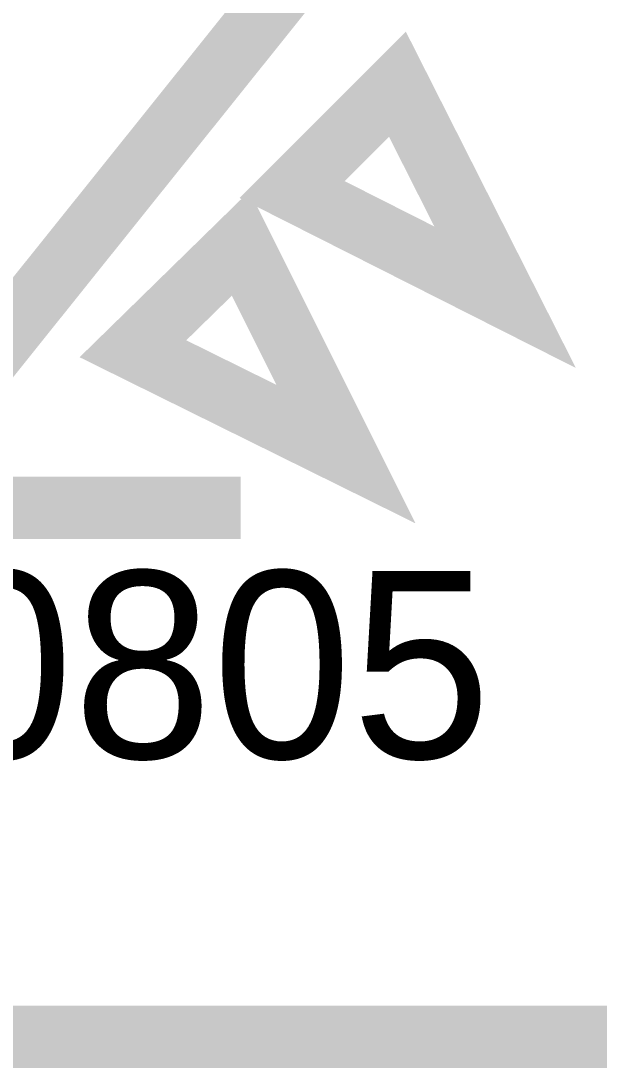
# Model space of a CAD drawing. Header units: inches. Extents: x 0 to 22.3, y 0 to 15.7.
# Drawn here: x 12.4289 to 12.5381, y 13.2936 to 13.4913 of the extents above; entities that cross this region are included whole.
import ezdxf

# ---------------------------------------------------------------- set-up
doc = ezdxf.new("R2010")
doc.units = ezdxf.units.IN
doc.header["$MEASUREMENT"] = 0
doc.layers.add('Sheet', color=255, linetype='Continuous')

msp = doc.modelspace()

# ---------------------------------------------------------------- linework, layer by layer
at = {"layer": 'Sheet'}
for points in [[(12.32008, 13.49926, 0.0118, 0.0118, 0), (12.4801, 13.49926, 0.0118, 0.0118, 0), (12.40009, 13.39937, 0.0118, 0.0118, 0), (12.32008, 13.49926, 0.0118, 0.0118, 0)], [(12.32008, 13.49926, 0.0039, 0.0039, 0), (12.4801, 13.49926, 0.0039, 0.0039, 0), (12.40009, 13.39937, 0.0039, 0.0039, 0), (12.32008, 13.49926, 0.0039, 0.0039, 0)], [(12.4801, 13.45948, 0.0118, 0.0118, 0), (12.49999, 13.47937, 0.0118, 0.0118, 0), (12.52032, 13.43915, 0.0118, 0.0118, 0), (12.4801, 13.45948, 0.0118, 0.0118, 0)], [(12.4801, 13.45948, 0.0039, 0.0039, 0), (12.49999, 13.47937, 0.0039, 0.0039, 0), (12.52032, 13.43915, 0.0039, 0.0039, 0), (12.4801, 13.45948, 0.0039, 0.0039, 0)], [(12.45004, 13.42942, 0.0118, 0.0118, 0), (12.47037, 13.44931, 0.0118, 0.0118, 0), (12.49026, 13.40953, 0.0118, 0.0118, 0), (12.45004, 13.42942, 0.0118, 0.0118, 0)], [(12.45004, 13.42942, 0.0039, 0.0039, 0), (12.47037, 13.44931, 0.0039, 0.0039, 0), (12.49026, 13.40953, 0.0039, 0.0039, 0), (12.45004, 13.42942, 0.0039, 0.0039, 0)]]:
    msp.add_lwpolyline(points, format="xyseb", close=True, dxfattribs=at)
for points in [[(12.33025, 13.39937, 0.0118, 0.0118, 0), (12.47037, 13.39937, 0.0118, 0.0118, 0)], [(12.40009, 13.29947, 0.0118, 0.0118, 0), (12.90003, 13.29947, 0.0118, 0.0118, 0)]]:
    msp.add_lwpolyline(points, format="xyseb", dxfattribs=at)

# ---------------------------------------------------------------- texts
msp.add_text('0805', height=0.03536, dxfattribs=at).set_placement((12.41246, 13.35207))

doc.saveas('drawing.dxf')
